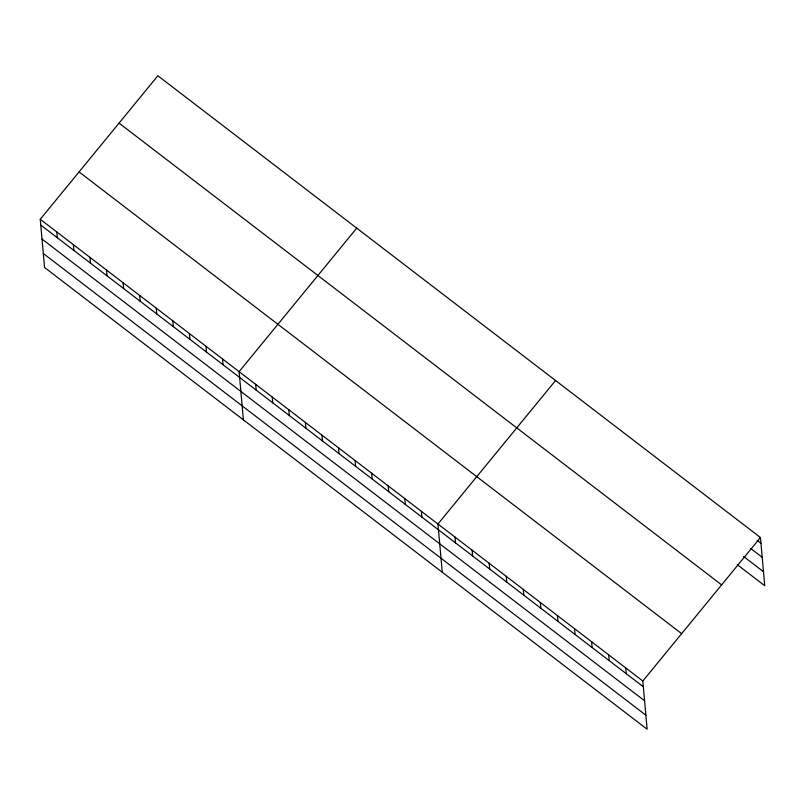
<?xml version="1.0" encoding="UTF-8"?>
<svg xmlns="http://www.w3.org/2000/svg" width="805" height="805" viewBox="0 0 805 805"><rect width="100%" height="100%" fill="white"/><g stroke="black" fill="none" stroke-linecap="round" stroke-linejoin="round"><path stroke-width="1.21" d="M760.443 537.519L642.833 681.01L647.129 729.229L44.557 267.481L40.25 219.272L157.871 75.771L760.443 537.519L764.75 585.728L737.239 564.647M356.716 228.147L239.105 371.648L243.402 419.858M555.571 380.524L437.95 524.025L442.257 572.234M757.173 540.397L760.967 543.294M750.834 548.577L762.214 557.302M743.579 556.466L763.502 571.731M119.049 123.125L721.632 584.873M79.061 171.918L681.644 633.656M40.25 219.272L642.833 681.01M40.763 225.058L643.346 686.796M42.011 239.055L644.594 700.793M43.299 253.484L645.882 715.222M625.757 667.929L626.27 673.715M608.681 654.847L609.204 660.633M591.615 641.766L592.128 647.552M574.539 628.685L575.052 634.461M557.463 615.604L557.986 621.38M540.397 602.512L540.91 608.298M523.32 589.431L523.834 595.217M506.244 576.35L506.758 582.136M489.168 563.269L489.692 569.055M472.102 550.187L472.616 555.973M455.026 537.106L455.539 542.882M421.387 511.326L421.901 517.102M404.814 498.627L405.328 504.403M388.241 485.928L388.755 491.714M371.669 473.229L372.182 479.015M355.096 460.53L355.619 466.316M338.523 447.832L339.046 453.618M321.96 435.133L322.473 440.919M305.387 422.434L305.9 428.22M288.814 409.735L289.327 415.521M272.241 397.046L272.764 402.822M255.668 384.347L256.191 390.123M222.532 358.95L223.045 364.735M205.959 346.251L206.472 352.037M189.386 333.552L189.91 339.338M172.813 320.853L173.337 326.639M156.251 308.154L156.764 313.94M139.678 295.455L140.191 301.241M123.105 282.756L123.618 288.542M106.532 270.067L107.055 275.843M89.959 257.369L90.482 263.144M73.396 244.67L73.909 250.446M56.823 231.971L57.336 237.757"/></g></svg>
